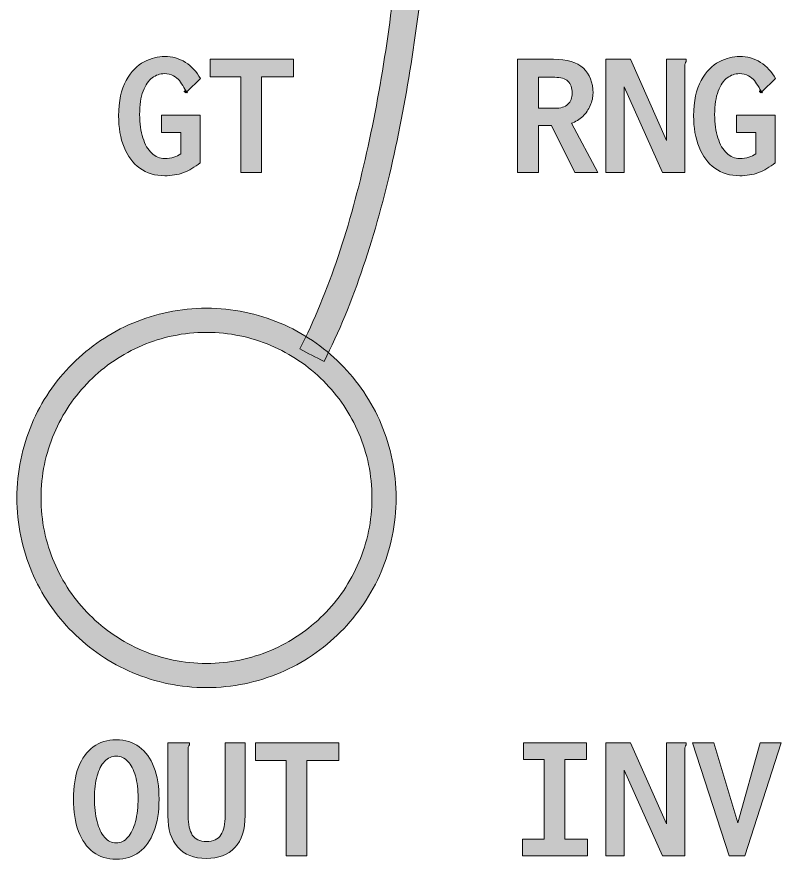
# Model space of a CAD drawing. Header units: inches. Extents: x 210 to 228, y 13 to 123.
# Drawn here: x 210.15 to 227.96, y 12.8 to 32.43 of the extents above; entities that cross this region are included whole.
import ezdxf

# ---------------------------------------------------------------- set-up
doc = ezdxf.new("R2010")
doc.units = ezdxf.units.IN
doc.header["$MEASUREMENT"] = 0
doc.layers.add('prints', color=7, linetype='Continuous')

# ---------------------------------------------------------------- blocks, each defined once
blk = doc.blocks.new('block 9')
at = {"layer": 'prints', "true_color": 0xffffff}
h = blk.add_hatch(color=7, dxfattribs=at)
h.dxf.hatch_style = 2
edge = h.paths.add_edge_path()
edge.add_spline(control_points=[(217.307, 24.401), (217.307, 24.401), (217.236, 24.437), (217.236, 24.437), (217.236, 24.437), (217.166, 24.473), (217.166, 24.473), (217.166, 24.473), (217.095, 24.509), (217.095, 24.509), (217.095, 24.509), (217.024, 24.545), (217.024, 24.545), (217.024, 24.545), (216.954, 24.581), (216.954, 24.581), (216.954, 24.581), (216.883, 24.617), (216.883, 24.617), (216.883, 24.617), (216.813, 24.654), (216.813, 24.654), (216.813, 24.654), (216.742, 24.69), (216.742, 24.69), (217.082, 25.354), (217.378, 26.08), (217.636, 26.848), (217.893, 27.615), (218.113, 28.426), (218.3, 29.26), (218.487, 30.093), (218.642, 30.95), (218.769, 31.812), (218.897, 32.674), (218.998, 33.54), (219.077, 34.392), (219.156, 35.244), (219.213, 36.082), (219.255, 36.886), (219.297, 37.69), (219.323, 38.461), (219.338, 39.18), (219.354, 39.899), (219.359, 40.566), (219.359, 41.161), (219.359, 41.757), (219.355, 42.282), (219.351, 42.716), (219.351, 42.755), (219.351, 42.793), (219.35, 42.83), (219.35, 42.868), (219.35, 42.904), (219.349, 42.94), (219.349, 42.976), (219.349, 43.011), (219.348, 43.046), (219.348, 43.081), (219.348, 43.114), (219.348, 43.148), (219.347, 43.181), (219.347, 43.213), (219.347, 43.245), (219.347, 43.276), (219.347, 43.307), (219.347, 43.338), (219.346, 43.368), (219.346, 43.397), (219.346, 43.426), (219.346, 43.454), (219.346, 43.482), (219.346, 43.509), (219.346, 43.509), (219.425, 43.509), (219.425, 43.509), (219.425, 43.509), (219.505, 43.509), (219.505, 43.509), (219.505, 43.509), (219.584, 43.509), (219.584, 43.509), (219.584, 43.509), (219.663, 43.509), (219.663, 43.509), (219.663, 43.509), (219.742, 43.509), (219.742, 43.509), (219.742, 43.509), (219.822, 43.509), (219.822, 43.509), (219.822, 43.509), (219.901, 43.509), (219.901, 43.509), (219.901, 43.509), (219.98, 43.509), (219.98, 43.509), (219.98, 43.483), (219.98, 43.455), (219.98, 43.426), (219.98, 43.398), (219.98, 43.369), (219.98, 43.339), (219.981, 43.309), (219.981, 43.278), (219.981, 43.247), (219.981, 43.215), (219.981, 43.183), (219.981, 43.15), (219.982, 43.117), (219.982, 43.084), (219.982, 43.049), (219.982, 43.015), (219.983, 42.98), (219.983, 42.944), (219.983, 42.908), (219.984, 42.872), (219.984, 42.835), (219.984, 42.798), (219.984, 42.76), (219.985, 42.722), (219.989, 42.282), (219.993, 41.751), (219.993, 41.148), (219.992, 40.545), (219.987, 39.869), (219.971, 39.141), (219.955, 38.413), (219.928, 37.632), (219.885, 36.816), (219.843, 36.001), (219.783, 35.151), (219.702, 34.287), (219.621, 33.422), (219.518, 32.542), (219.387, 31.666), (219.256, 30.791), (219.097, 29.919), (218.905, 29.069), (218.713, 28.22), (218.488, 27.394), (218.223, 26.61), (217.959, 25.825), (217.655, 25.083), (217.307, 24.401)], knot_values=[0, 0, 0, 0, 1, 1, 1, 2, 2, 2, 3, 3, 3, 4, 4, 4, 5, 5, 5, 6, 6, 6, 7, 7, 7, 8, 8, 8, 9, 9, 9, 10, 10, 10, 11, 11, 11, 12, 12, 12, 13, 13, 13, 14, 14, 14, 15, 15, 15, 16, 16, 16, 17, 17, 17, 18, 18, 18, 19, 19, 19, 20, 20, 20, 21, 21, 21, 22, 22, 22, 23, 23, 23, 24, 24, 24, 25, 25, 25, 26, 26, 26, 27, 27, 27, 28, 28, 28, 29, 29, 29, 30, 30, 30, 31, 31, 31, 32, 32, 32, 33, 33, 33, 34, 34, 34, 35, 35, 35, 36, 36, 36, 37, 37, 37, 38, 38, 38, 39, 39, 39, 40, 40, 40, 41, 41, 41, 42, 42, 42, 43, 43, 43, 44, 44, 44, 45, 45, 45, 46, 46, 46, 47, 47, 47, 48, 48, 48, 48], degree=3, periodic=1)
h = blk.add_hatch(color=7, dxfattribs=at)
h.dxf.hatch_style = 2
edge = h.paths.add_edge_path()
edge.add_spline(control_points=[(217.307, 24.401), (217.307, 24.401), (217.236, 24.437), (217.236, 24.437), (217.236, 24.437), (217.166, 24.473), (217.166, 24.473), (217.166, 24.473), (217.095, 24.509), (217.095, 24.509), (217.095, 24.509), (217.024, 24.545), (217.024, 24.545), (217.024, 24.545), (216.954, 24.581), (216.954, 24.581), (216.954, 24.581), (216.883, 24.617), (216.883, 24.617), (216.883, 24.617), (216.813, 24.654), (216.813, 24.654), (216.813, 24.654), (216.742, 24.69), (216.742, 24.69), (217.082, 25.354), (217.378, 26.08), (217.636, 26.848), (217.893, 27.615), (218.113, 28.426), (218.3, 29.26), (218.487, 30.093), (218.642, 30.95), (218.769, 31.812), (218.897, 32.674), (218.998, 33.54), (219.077, 34.392), (219.156, 35.244), (219.213, 36.082), (219.255, 36.886), (219.297, 37.69), (219.323, 38.461), (219.338, 39.18), (219.354, 39.899), (219.359, 40.566), (219.359, 41.161), (219.359, 41.757), (219.355, 42.282), (219.351, 42.716), (219.351, 42.755), (219.351, 42.793), (219.35, 42.83), (219.35, 42.868), (219.35, 42.904), (219.349, 42.94), (219.349, 42.976), (219.349, 43.011), (219.348, 43.046), (219.348, 43.081), (219.348, 43.114), (219.348, 43.148), (219.347, 43.181), (219.347, 43.213), (219.347, 43.245), (219.347, 43.276), (219.347, 43.307), (219.347, 43.338), (219.346, 43.368), (219.346, 43.397), (219.346, 43.426), (219.346, 43.454), (219.346, 43.482), (219.346, 43.509), (219.346, 43.509), (219.425, 43.509), (219.425, 43.509), (219.425, 43.509), (219.505, 43.509), (219.505, 43.509), (219.505, 43.509), (219.584, 43.509), (219.584, 43.509), (219.584, 43.509), (219.663, 43.509), (219.663, 43.509), (219.663, 43.509), (219.742, 43.509), (219.742, 43.509), (219.742, 43.509), (219.822, 43.509), (219.822, 43.509), (219.822, 43.509), (219.901, 43.509), (219.901, 43.509), (219.901, 43.509), (219.98, 43.509), (219.98, 43.509), (219.98, 43.483), (219.98, 43.455), (219.98, 43.426), (219.98, 43.398), (219.98, 43.369), (219.98, 43.339), (219.981, 43.309), (219.981, 43.278), (219.981, 43.247), (219.981, 43.215), (219.981, 43.183), (219.981, 43.15), (219.982, 43.117), (219.982, 43.084), (219.982, 43.049), (219.982, 43.015), (219.983, 42.98), (219.983, 42.944), (219.983, 42.908), (219.984, 42.872), (219.984, 42.835), (219.984, 42.798), (219.984, 42.76), (219.985, 42.722), (219.989, 42.282), (219.993, 41.751), (219.993, 41.148), (219.992, 40.545), (219.987, 39.869), (219.971, 39.141), (219.955, 38.413), (219.928, 37.632), (219.885, 36.816), (219.843, 36.001), (219.783, 35.151), (219.702, 34.287), (219.621, 33.422), (219.518, 32.542), (219.387, 31.666), (219.256, 30.791), (219.097, 29.919), (218.905, 29.069), (218.713, 28.22), (218.488, 27.394), (218.223, 26.61), (217.959, 25.825), (217.655, 25.083), (217.307, 24.401)], knot_values=[0, 0, 0, 0, 1, 1, 1, 2, 2, 2, 3, 3, 3, 4, 4, 4, 5, 5, 5, 6, 6, 6, 7, 7, 7, 8, 8, 8, 9, 9, 9, 10, 10, 10, 11, 11, 11, 12, 12, 12, 13, 13, 13, 14, 14, 14, 15, 15, 15, 16, 16, 16, 17, 17, 17, 18, 18, 18, 19, 19, 19, 20, 20, 20, 21, 21, 21, 22, 22, 22, 23, 23, 23, 24, 24, 24, 25, 25, 25, 26, 26, 26, 27, 27, 27, 28, 28, 28, 29, 29, 29, 30, 30, 30, 31, 31, 31, 32, 32, 32, 33, 33, 33, 34, 34, 34, 35, 35, 35, 36, 36, 36, 37, 37, 37, 38, 38, 38, 39, 39, 39, 40, 40, 40, 41, 41, 41, 42, 42, 42, 43, 43, 43, 44, 44, 44, 45, 45, 45, 46, 46, 46, 47, 47, 47, 48, 48, 48, 48], degree=3, periodic=1)
at = {"layer": 'prints', "lineweight": 0}
blk.add_open_spline([(217.307, 24.401), (217.307, 24.401), (217.236, 24.437), (217.236, 24.437), (217.236, 24.437), (217.166, 24.473), (217.166, 24.473), (217.166, 24.473), (217.095, 24.509), (217.095, 24.509), (217.095, 24.509), (217.024, 24.545), (217.024, 24.545), (217.024, 24.545), (216.954, 24.581), (216.954, 24.581), (216.954, 24.581), (216.883, 24.617), (216.883, 24.617), (216.883, 24.617), (216.813, 24.654), (216.813, 24.654), (216.813, 24.654), (216.742, 24.69), (216.742, 24.69), (217.082, 25.354), (217.378, 26.08), (217.636, 26.848), (217.893, 27.615), (218.113, 28.426), (218.3, 29.26), (218.487, 30.093), (218.642, 30.95), (218.769, 31.812), (218.897, 32.674), (218.998, 33.54), (219.077, 34.392), (219.156, 35.244), (219.213, 36.082), (219.255, 36.886), (219.297, 37.69), (219.323, 38.461), (219.338, 39.18), (219.354, 39.899), (219.359, 40.566), (219.359, 41.161), (219.359, 41.757), (219.355, 42.282), (219.351, 42.716), (219.351, 42.755), (219.351, 42.793), (219.35, 42.83), (219.35, 42.868), (219.35, 42.904), (219.349, 42.94), (219.349, 42.976), (219.349, 43.011), (219.348, 43.046), (219.348, 43.081), (219.348, 43.114), (219.348, 43.148), (219.347, 43.181), (219.347, 43.213), (219.347, 43.245), (219.347, 43.276), (219.347, 43.307), (219.347, 43.338), (219.346, 43.368), (219.346, 43.397), (219.346, 43.426), (219.346, 43.454), (219.346, 43.482), (219.346, 43.509), (219.346, 43.509), (219.425, 43.509), (219.425, 43.509), (219.425, 43.509), (219.505, 43.509), (219.505, 43.509), (219.505, 43.509), (219.584, 43.509), (219.584, 43.509), (219.584, 43.509), (219.663, 43.509), (219.663, 43.509), (219.663, 43.509), (219.742, 43.509), (219.742, 43.509), (219.742, 43.509), (219.822, 43.509), (219.822, 43.509), (219.822, 43.509), (219.901, 43.509), (219.901, 43.509), (219.901, 43.509), (219.98, 43.509), (219.98, 43.509), (219.98, 43.483), (219.98, 43.455), (219.98, 43.426), (219.98, 43.398), (219.98, 43.369), (219.98, 43.339), (219.981, 43.309), (219.981, 43.278), (219.981, 43.247), (219.981, 43.215), (219.981, 43.183), (219.981, 43.15), (219.982, 43.117), (219.982, 43.084), (219.982, 43.049), (219.982, 43.015), (219.983, 42.98), (219.983, 42.944), (219.983, 42.908), (219.984, 42.872), (219.984, 42.835), (219.984, 42.798), (219.984, 42.76), (219.985, 42.722), (219.989, 42.282), (219.993, 41.751), (219.993, 41.148), (219.992, 40.545), (219.987, 39.869), (219.971, 39.141), (219.955, 38.413), (219.928, 37.632), (219.885, 36.816), (219.843, 36.001), (219.783, 35.151), (219.702, 34.287), (219.621, 33.422), (219.518, 32.542), (219.387, 31.666), (219.256, 30.791), (219.097, 29.919), (218.905, 29.069), (218.713, 28.22), (218.488, 27.394), (218.223, 26.61), (217.959, 25.825), (217.655, 25.083), (217.307, 24.401)], degree=3, knots=[0, 0, 0, 0, 1, 1, 1, 2, 2, 2, 3, 3, 3, 4, 4, 4, 5, 5, 5, 6, 6, 6, 7, 7, 7, 8, 8, 8, 9, 9, 9, 10, 10, 10, 11, 11, 11, 12, 12, 12, 13, 13, 13, 14, 14, 14, 15, 15, 15, 16, 16, 16, 17, 17, 17, 18, 18, 18, 19, 19, 19, 20, 20, 20, 21, 21, 21, 22, 22, 22, 23, 23, 23, 24, 24, 24, 25, 25, 25, 26, 26, 26, 27, 27, 27, 28, 28, 28, 29, 29, 29, 30, 30, 30, 31, 31, 31, 32, 32, 32, 33, 33, 33, 34, 34, 34, 35, 35, 35, 36, 36, 36, 37, 37, 37, 38, 38, 38, 39, 39, 39, 40, 40, 40, 41, 41, 41, 42, 42, 42, 43, 43, 43, 44, 44, 44, 45, 45, 45, 46, 46, 46, 47, 47, 47, 48, 48, 48, 48], dxfattribs=at)
blk.add_open_spline([(217.307, 24.401), (217.307, 24.401), (217.236, 24.437), (217.236, 24.437), (217.236, 24.437), (217.166, 24.473), (217.166, 24.473), (217.166, 24.473), (217.095, 24.509), (217.095, 24.509), (217.095, 24.509), (217.024, 24.545), (217.024, 24.545), (217.024, 24.545), (216.954, 24.581), (216.954, 24.581), (216.954, 24.581), (216.883, 24.617), (216.883, 24.617), (216.883, 24.617), (216.813, 24.654), (216.813, 24.654), (216.813, 24.654), (216.742, 24.69), (216.742, 24.69), (217.082, 25.354), (217.378, 26.08), (217.636, 26.848), (217.893, 27.615), (218.113, 28.426), (218.3, 29.26), (218.487, 30.093), (218.642, 30.95), (218.769, 31.812), (218.897, 32.674), (218.998, 33.54), (219.077, 34.392), (219.156, 35.244), (219.213, 36.082), (219.255, 36.886), (219.297, 37.69), (219.323, 38.461), (219.338, 39.18), (219.354, 39.899), (219.359, 40.566), (219.359, 41.161), (219.359, 41.757), (219.355, 42.282), (219.351, 42.716), (219.351, 42.755), (219.351, 42.793), (219.35, 42.83), (219.35, 42.868), (219.35, 42.904), (219.349, 42.94), (219.349, 42.976), (219.349, 43.011), (219.348, 43.046), (219.348, 43.081), (219.348, 43.114), (219.348, 43.148), (219.347, 43.181), (219.347, 43.213), (219.347, 43.245), (219.347, 43.276), (219.347, 43.307), (219.347, 43.338), (219.346, 43.368), (219.346, 43.397), (219.346, 43.426), (219.346, 43.454), (219.346, 43.482), (219.346, 43.509), (219.346, 43.509), (219.425, 43.509), (219.425, 43.509), (219.425, 43.509), (219.505, 43.509), (219.505, 43.509), (219.505, 43.509), (219.584, 43.509), (219.584, 43.509), (219.584, 43.509), (219.663, 43.509), (219.663, 43.509), (219.663, 43.509), (219.742, 43.509), (219.742, 43.509), (219.742, 43.509), (219.822, 43.509), (219.822, 43.509), (219.822, 43.509), (219.901, 43.509), (219.901, 43.509), (219.901, 43.509), (219.98, 43.509), (219.98, 43.509), (219.98, 43.483), (219.98, 43.455), (219.98, 43.426), (219.98, 43.398), (219.98, 43.369), (219.98, 43.339), (219.981, 43.309), (219.981, 43.278), (219.981, 43.247), (219.981, 43.215), (219.981, 43.183), (219.981, 43.15), (219.982, 43.117), (219.982, 43.084), (219.982, 43.049), (219.982, 43.015), (219.983, 42.98), (219.983, 42.944), (219.983, 42.908), (219.984, 42.872), (219.984, 42.835), (219.984, 42.798), (219.984, 42.76), (219.985, 42.722), (219.989, 42.282), (219.993, 41.751), (219.993, 41.148), (219.992, 40.545), (219.987, 39.869), (219.971, 39.141), (219.955, 38.413), (219.928, 37.632), (219.885, 36.816), (219.843, 36.001), (219.783, 35.151), (219.702, 34.287), (219.621, 33.422), (219.518, 32.542), (219.387, 31.666), (219.256, 30.791), (219.097, 29.919), (218.905, 29.069), (218.713, 28.22), (218.488, 27.394), (218.223, 26.61), (217.959, 25.825), (217.655, 25.083), (217.307, 24.401)], degree=3, knots=[0, 0, 0, 0, 1, 1, 1, 2, 2, 2, 3, 3, 3, 4, 4, 4, 5, 5, 5, 6, 6, 6, 7, 7, 7, 8, 8, 8, 9, 9, 9, 10, 10, 10, 11, 11, 11, 12, 12, 12, 13, 13, 13, 14, 14, 14, 15, 15, 15, 16, 16, 16, 17, 17, 17, 18, 18, 18, 19, 19, 19, 20, 20, 20, 21, 21, 21, 22, 22, 22, 23, 23, 23, 24, 24, 24, 25, 25, 25, 26, 26, 26, 27, 27, 27, 28, 28, 28, 29, 29, 29, 30, 30, 30, 31, 31, 31, 32, 32, 32, 33, 33, 33, 34, 34, 34, 35, 35, 35, 36, 36, 36, 37, 37, 37, 38, 38, 38, 39, 39, 39, 40, 40, 40, 41, 41, 41, 42, 42, 42, 43, 43, 43, 44, 44, 44, 45, 45, 45, 46, 46, 46, 47, 47, 47, 48, 48, 48, 48], dxfattribs=at)
blk = doc.blocks.new('block 7')
at = {"layer": 'prints', "true_color": 0xffffff}
h = blk.add_hatch(color=7, dxfattribs=at)
h.dxf.hatch_style = 2
edge = h.paths.add_edge_path()
edge.add_spline(control_points=[(218.899, 22.11), (218.84, 22.397), (218.753, 22.675), (218.64, 22.939), (218.528, 23.203), (218.391, 23.455), (218.232, 23.69), (218.073, 23.925), (217.892, 24.144), (217.692, 24.344), (217.492, 24.545), (217.273, 24.726), (217.037, 24.885), (216.802, 25.044), (216.551, 25.181), (216.286, 25.293), (216.022, 25.405), (215.744, 25.492), (215.457, 25.551), (215.169, 25.61), (214.872, 25.641), (214.567, 25.641), (214.262, 25.641), (213.964, 25.61), (213.677, 25.551), (213.389, 25.492), (213.112, 25.405), (212.847, 25.293), (212.583, 25.181), (212.332, 25.044), (212.096, 24.885), (211.861, 24.726), (211.642, 24.545), (211.442, 24.344), (211.242, 24.144), (211.06, 23.925), (210.901, 23.69), (210.742, 23.455), (210.605, 23.203), (210.493, 22.939), (210.381, 22.675), (210.294, 22.397), (210.235, 22.11), (210.176, 21.822), (210.145, 21.524), (210.145, 21.22), (210.145, 20.915), (210.176, 20.617), (210.235, 20.33), (210.294, 20.042), (210.381, 19.765), (210.493, 19.5), (210.605, 19.236), (210.742, 18.984), (210.901, 18.749), (211.06, 18.514), (211.242, 18.295), (211.442, 18.095), (211.642, 17.894), (211.861, 17.713), (212.096, 17.554), (212.332, 17.395), (212.583, 17.258), (212.847, 17.146), (213.112, 17.034), (213.389, 16.947), (213.677, 16.888), (213.964, 16.829), (214.262, 16.798), (214.567, 16.798), (214.872, 16.798), (215.169, 16.829), (215.457, 16.888), (215.744, 16.947), (216.022, 17.034), (216.286, 17.146), (216.551, 17.258), (216.802, 17.395), (217.037, 17.554), (217.273, 17.713), (217.492, 17.894), (217.692, 18.095), (217.892, 18.295), (218.073, 18.514), (218.232, 18.749), (218.391, 18.984), (218.528, 19.236), (218.64, 19.5), (218.753, 19.765), (218.84, 20.042), (218.899, 20.33), (218.958, 20.617), (218.989, 20.915), (218.989, 21.22), (218.989, 21.524), (218.958, 21.822), (218.899, 22.11)], knot_values=[0, 0, 0, 0, 1, 1, 1, 2, 2, 2, 3, 3, 3, 4, 4, 4, 5, 5, 5, 6, 6, 6, 7, 7, 7, 8, 8, 8, 9, 9, 9, 10, 10, 10, 11, 11, 11, 12, 12, 12, 13, 13, 13, 14, 14, 14, 15, 15, 15, 16, 16, 16, 17, 17, 17, 18, 18, 18, 19, 19, 19, 20, 20, 20, 21, 21, 21, 22, 22, 22, 23, 23, 23, 24, 24, 24, 25, 25, 25, 26, 26, 26, 27, 27, 27, 28, 28, 28, 29, 29, 29, 30, 30, 30, 31, 31, 31, 32, 32, 32, 32], degree=3, periodic=1)
edge = h.paths.add_edge_path()
edge.add_spline(control_points=[(218.346, 20.443), (218.294, 20.192), (218.218, 19.95), (218.121, 19.72), (218.023, 19.489), (217.903, 19.27), (217.765, 19.064), (217.626, 18.859), (217.468, 18.668), (217.293, 18.493), (217.118, 18.319), (216.927, 18.161), (216.722, 18.022), (216.517, 17.883), (216.297, 17.764), (216.067, 17.666), (215.836, 17.568), (215.594, 17.492), (215.343, 17.441), (215.092, 17.389), (214.833, 17.362), (214.567, 17.362), (214.301, 17.362), (214.041, 17.389), (213.79, 17.441), (213.539, 17.492), (213.297, 17.568), (213.067, 17.666), (212.836, 17.764), (212.617, 17.883), (212.412, 18.022), (212.206, 18.161), (212.015, 18.319), (211.841, 18.493), (211.666, 18.668), (211.508, 18.859), (211.369, 19.064), (211.23, 19.27), (211.111, 19.489), (211.013, 19.72), (210.915, 19.95), (210.84, 20.192), (210.788, 20.443), (210.737, 20.694), (210.71, 20.954), (210.71, 21.22), (210.71, 21.486), (210.737, 21.745), (210.788, 21.996), (210.84, 22.247), (210.915, 22.489), (211.013, 22.72), (211.111, 22.95), (211.23, 23.169), (211.369, 23.375), (211.508, 23.58), (211.666, 23.771), (211.841, 23.946), (212.015, 24.12), (212.206, 24.278), (212.412, 24.417), (212.617, 24.556), (212.836, 24.675), (213.067, 24.773), (213.297, 24.871), (213.539, 24.947), (213.79, 24.998), (214.041, 25.049), (214.301, 25.077), (214.567, 25.077), (214.833, 25.077), (215.092, 25.049), (215.343, 24.998), (215.594, 24.947), (215.836, 24.871), (216.067, 24.773), (216.297, 24.675), (216.517, 24.556), (216.722, 24.417), (216.927, 24.278), (217.118, 24.12), (217.293, 23.946), (217.468, 23.771), (217.626, 23.58), (217.765, 23.375), (217.903, 23.169), (218.023, 22.95), (218.121, 22.72), (218.218, 22.489), (218.294, 22.247), (218.346, 21.996), (218.397, 21.745), (218.424, 21.486), (218.424, 21.22), (218.424, 20.954), (218.397, 20.694), (218.346, 20.443)], knot_values=[0, 0, 0, 0, 1, 1, 1, 2, 2, 2, 3, 3, 3, 4, 4, 4, 5, 5, 5, 6, 6, 6, 7, 7, 7, 8, 8, 8, 9, 9, 9, 10, 10, 10, 11, 11, 11, 12, 12, 12, 13, 13, 13, 14, 14, 14, 15, 15, 15, 16, 16, 16, 17, 17, 17, 18, 18, 18, 19, 19, 19, 20, 20, 20, 21, 21, 21, 22, 22, 22, 23, 23, 23, 24, 24, 24, 25, 25, 25, 26, 26, 26, 27, 27, 27, 28, 28, 28, 29, 29, 29, 30, 30, 30, 31, 31, 31, 32, 32, 32, 32], degree=3, periodic=1)
at = {"layer": 'prints', "lineweight": 0}
for points in [[(218.899, 22.11), (218.84, 22.397), (218.753, 22.675), (218.64, 22.939), (218.528, 23.203), (218.391, 23.455), (218.232, 23.69), (218.073, 23.925), (217.892, 24.144), (217.692, 24.344), (217.492, 24.545), (217.273, 24.726), (217.037, 24.885), (216.802, 25.044), (216.551, 25.181), (216.286, 25.293), (216.022, 25.405), (215.744, 25.492), (215.457, 25.551), (215.169, 25.61), (214.872, 25.641), (214.567, 25.641), (214.262, 25.641), (213.964, 25.61), (213.677, 25.551), (213.389, 25.492), (213.112, 25.405), (212.847, 25.293), (212.583, 25.181), (212.332, 25.044), (212.096, 24.885), (211.861, 24.726), (211.642, 24.545), (211.442, 24.344), (211.242, 24.144), (211.06, 23.925), (210.901, 23.69), (210.742, 23.455), (210.605, 23.203), (210.493, 22.939), (210.381, 22.675), (210.294, 22.397), (210.235, 22.11), (210.176, 21.822), (210.145, 21.524), (210.145, 21.22), (210.145, 20.915), (210.176, 20.617), (210.235, 20.33), (210.294, 20.042), (210.381, 19.765), (210.493, 19.5), (210.605, 19.236), (210.742, 18.984), (210.901, 18.749), (211.06, 18.514), (211.242, 18.295), (211.442, 18.095), (211.642, 17.894), (211.861, 17.713), (212.096, 17.554), (212.332, 17.395), (212.583, 17.258), (212.847, 17.146), (213.112, 17.034), (213.389, 16.947), (213.677, 16.888), (213.964, 16.829), (214.262, 16.798), (214.567, 16.798), (214.872, 16.798), (215.169, 16.829), (215.457, 16.888), (215.744, 16.947), (216.022, 17.034), (216.286, 17.146), (216.551, 17.258), (216.802, 17.395), (217.037, 17.554), (217.273, 17.713), (217.492, 17.894), (217.692, 18.095), (217.892, 18.295), (218.073, 18.514), (218.232, 18.749), (218.391, 18.984), (218.528, 19.236), (218.64, 19.5), (218.753, 19.765), (218.84, 20.042), (218.899, 20.33), (218.958, 20.617), (218.989, 20.915), (218.989, 21.22), (218.989, 21.524), (218.958, 21.822), (218.899, 22.11)], [(218.346, 20.443), (218.294, 20.192), (218.218, 19.95), (218.121, 19.72), (218.023, 19.489), (217.903, 19.27), (217.765, 19.064), (217.626, 18.859), (217.468, 18.668), (217.293, 18.493), (217.118, 18.319), (216.927, 18.161), (216.722, 18.022), (216.517, 17.883), (216.297, 17.764), (216.067, 17.666), (215.836, 17.568), (215.594, 17.492), (215.343, 17.441), (215.092, 17.389), (214.833, 17.362), (214.567, 17.362), (214.301, 17.362), (214.041, 17.389), (213.79, 17.441), (213.539, 17.492), (213.297, 17.568), (213.067, 17.666), (212.836, 17.764), (212.617, 17.883), (212.412, 18.022), (212.206, 18.161), (212.015, 18.319), (211.841, 18.493), (211.666, 18.668), (211.508, 18.859), (211.369, 19.064), (211.23, 19.27), (211.111, 19.489), (211.013, 19.72), (210.915, 19.95), (210.84, 20.192), (210.788, 20.443), (210.737, 20.694), (210.71, 20.954), (210.71, 21.22), (210.71, 21.486), (210.737, 21.745), (210.788, 21.996), (210.84, 22.247), (210.915, 22.489), (211.013, 22.72), (211.111, 22.95), (211.23, 23.169), (211.369, 23.375), (211.508, 23.58), (211.666, 23.771), (211.841, 23.946), (212.015, 24.12), (212.206, 24.278), (212.412, 24.417), (212.617, 24.556), (212.836, 24.675), (213.067, 24.773), (213.297, 24.871), (213.539, 24.947), (213.79, 24.998), (214.041, 25.049), (214.301, 25.077), (214.567, 25.077), (214.833, 25.077), (215.092, 25.049), (215.343, 24.998), (215.594, 24.947), (215.836, 24.871), (216.067, 24.773), (216.297, 24.675), (216.517, 24.556), (216.722, 24.417), (216.927, 24.278), (217.118, 24.12), (217.293, 23.946), (217.468, 23.771), (217.626, 23.58), (217.765, 23.375), (217.903, 23.169), (218.023, 22.95), (218.121, 22.72), (218.218, 22.489), (218.294, 22.247), (218.346, 21.996), (218.397, 21.745), (218.424, 21.486), (218.424, 21.22), (218.424, 20.954), (218.397, 20.694), (218.346, 20.443)]]:
    blk.add_open_spline(points, degree=3, knots=[0, 0, 0, 0, 1, 1, 1, 2, 2, 2, 3, 3, 3, 4, 4, 4, 5, 5, 5, 6, 6, 6, 7, 7, 7, 8, 8, 8, 9, 9, 9, 10, 10, 10, 11, 11, 11, 12, 12, 12, 13, 13, 13, 14, 14, 14, 15, 15, 15, 16, 16, 16, 17, 17, 17, 18, 18, 18, 19, 19, 19, 20, 20, 20, 21, 21, 21, 22, 22, 22, 23, 23, 23, 24, 24, 24, 25, 25, 25, 26, 26, 26, 27, 27, 27, 28, 28, 28, 29, 29, 29, 30, 30, 30, 31, 31, 31, 32, 32, 32, 32], dxfattribs=at)
at = {"layer": 'prints'}
blk.add_blockref('block 9', (0, 0), dxfattribs=at)
blk = doc.blocks.new('block 14')
at = {"layer": 'prints', "true_color": 0xffffff}
h = blk.add_hatch(color=7, dxfattribs=at)
h.dxf.hatch_style = 2
edge = h.paths.add_edge_path()
edge.add_spline(control_points=[(213.521, 30.138), (213.521, 30.138), (214.418, 30.138), (214.418, 30.138), (214.418, 30.138), (214.418, 29.03), (214.418, 29.03), (214.293, 28.925), (214.163, 28.849), (214.029, 28.8), (213.896, 28.752), (213.75, 28.728), (213.593, 28.728), (213.367, 28.728), (213.174, 28.787), (213.012, 28.904), (212.851, 29.021), (212.728, 29.184), (212.644, 29.395), (212.56, 29.605), (212.518, 29.848), (212.518, 30.125), (212.518, 30.467), (212.577, 30.741), (212.694, 30.948), (212.811, 31.155), (212.951, 31.3), (213.115, 31.384), (213.278, 31.468), (213.437, 31.51), (213.593, 31.51), (213.77, 31.51), (213.931, 31.464), (214.077, 31.371), (214.223, 31.278), (214.339, 31.152), (214.426, 30.993), (214.426, 30.993), (214.108, 30.685), (214.108, 30.685), (214.108, 30.685), (214.106, 30.683), (214.106, 30.683), (214.091, 30.701), (214.069, 30.734), (214.042, 30.783), (214.005, 30.846), (213.969, 30.9), (213.934, 30.944), (213.9, 30.988), (213.854, 31.026), (213.796, 31.059), (213.738, 31.091), (213.668, 31.107), (213.585, 31.107), (213.483, 31.107), (213.389, 31.075), (213.302, 31.01), (213.215, 30.945), (213.144, 30.842), (213.09, 30.699), (213.035, 30.556), (213.008, 30.375), (213.008, 30.154), (213.008, 29.946), (213.033, 29.765), (213.083, 29.61), (213.132, 29.455), (213.201, 29.336), (213.29, 29.254), (213.379, 29.172), (213.48, 29.131), (213.593, 29.131), (213.749, 29.131), (213.874, 29.168), (213.969, 29.241), (213.969, 29.241), (213.969, 29.737), (213.969, 29.737), (213.969, 29.737), (213.521, 29.737), (213.521, 29.737), (213.521, 29.737), (213.521, 30.138), (213.521, 30.138)], knot_values=[0, 0, 0, 0, 1, 1, 1, 2, 2, 2, 3, 3, 3, 4, 4, 4, 5, 5, 5, 6, 6, 6, 7, 7, 7, 8, 8, 8, 9, 9, 9, 10, 10, 10, 11, 11, 11, 12, 12, 12, 13, 13, 13, 14, 14, 14, 15, 15, 15, 16, 16, 16, 17, 17, 17, 18, 18, 18, 19, 19, 19, 20, 20, 20, 21, 21, 21, 22, 22, 22, 23, 23, 23, 24, 24, 24, 25, 25, 25, 26, 26, 26, 27, 27, 27, 28, 28, 28, 28], degree=3, periodic=1)
edge = h.paths.add_edge_path()
edge.add_spline(control_points=[(214.05, 30.696), (214.05, 30.701), (214.052, 30.704), (214.056, 30.704), (214.062, 30.704), (214.076, 30.695), (214.1, 30.677), (214.1, 30.677), (214.083, 30.661), (214.083, 30.661), (214.083, 30.661), (214.05, 30.694), (214.05, 30.694), (214.05, 30.694), (214.05, 30.696), (214.05, 30.696)], knot_values=[0, 0, 0, 0, 1, 1, 1, 2, 2, 2, 3, 3, 3, 4, 4, 4, 5, 5, 5, 5], degree=3, periodic=1)
h.paths.add_polyline_path([(214.126, 30.659), (214.1, 30.677), (214.106, 30.683)])
h = blk.add_hatch(color=7, dxfattribs=at)
h.dxf.hatch_style = 2
h.paths.add_polyline_path([(215.367, 28.804), (215.367, 31.031), (214.651, 31.031), (214.651, 31.442), (216.595, 31.442), (216.595, 31.031), (215.85, 31.031), (215.85, 28.804)])
at = {"layer": 'prints', "lineweight": 0}
for points in [[(215.367, 28.804), (215.367, 31.031), (214.651, 31.031), (214.651, 31.442), (216.595, 31.442), (216.595, 31.031), (215.85, 31.031), (215.85, 28.804), (215.367, 28.804)], [(214.126, 30.659), (214.1, 30.677), (214.106, 30.683), (214.126, 30.659)]]:
    blk.add_lwpolyline(points, dxfattribs=at)
for points, knots in [([(213.521, 30.138), (213.521, 30.138), (214.418, 30.138), (214.418, 30.138), (214.418, 30.138), (214.418, 29.03), (214.418, 29.03), (214.293, 28.925), (214.163, 28.849), (214.029, 28.8), (213.896, 28.752), (213.75, 28.728), (213.593, 28.728), (213.367, 28.728), (213.174, 28.787), (213.012, 28.904), (212.851, 29.021), (212.728, 29.184), (212.644, 29.395), (212.56, 29.605), (212.518, 29.848), (212.518, 30.125), (212.518, 30.467), (212.577, 30.741), (212.694, 30.948), (212.811, 31.155), (212.951, 31.3), (213.115, 31.384), (213.278, 31.468), (213.437, 31.51), (213.593, 31.51), (213.77, 31.51), (213.931, 31.464), (214.077, 31.371), (214.223, 31.278), (214.339, 31.152), (214.426, 30.993), (214.426, 30.993), (214.108, 30.685), (214.108, 30.685), (214.108, 30.685), (214.106, 30.683), (214.106, 30.683), (214.091, 30.701), (214.069, 30.734), (214.042, 30.783), (214.005, 30.846), (213.969, 30.9), (213.934, 30.944), (213.9, 30.988), (213.854, 31.026), (213.796, 31.059), (213.738, 31.091), (213.668, 31.107), (213.585, 31.107), (213.483, 31.107), (213.389, 31.075), (213.302, 31.01), (213.215, 30.945), (213.144, 30.842), (213.09, 30.699), (213.035, 30.556), (213.008, 30.375), (213.008, 30.154), (213.008, 29.946), (213.033, 29.765), (213.083, 29.61), (213.132, 29.455), (213.201, 29.336), (213.29, 29.254), (213.379, 29.172), (213.48, 29.131), (213.593, 29.131), (213.749, 29.131), (213.874, 29.168), (213.969, 29.241), (213.969, 29.241), (213.969, 29.737), (213.969, 29.737), (213.969, 29.737), (213.521, 29.737), (213.521, 29.737), (213.521, 29.737), (213.521, 30.138), (213.521, 30.138)], [0, 0, 0, 0, 1, 1, 1, 2, 2, 2, 3, 3, 3, 4, 4, 4, 5, 5, 5, 6, 6, 6, 7, 7, 7, 8, 8, 8, 9, 9, 9, 10, 10, 10, 11, 11, 11, 12, 12, 12, 13, 13, 13, 14, 14, 14, 15, 15, 15, 16, 16, 16, 17, 17, 17, 18, 18, 18, 19, 19, 19, 20, 20, 20, 21, 21, 21, 22, 22, 22, 23, 23, 23, 24, 24, 24, 25, 25, 25, 26, 26, 26, 27, 27, 27, 28, 28, 28, 28]), ([(214.05, 30.696), (214.05, 30.701), (214.052, 30.704), (214.056, 30.704), (214.062, 30.704), (214.076, 30.695), (214.1, 30.677), (214.1, 30.677), (214.083, 30.661), (214.083, 30.661), (214.083, 30.661), (214.05, 30.694), (214.05, 30.694), (214.05, 30.694), (214.05, 30.696), (214.05, 30.696)], [0, 0, 0, 0, 1, 1, 1, 2, 2, 2, 3, 3, 3, 4, 4, 4, 5, 5, 5, 5])]:
    blk.add_open_spline(points, degree=3, knots=knots, dxfattribs=at)
blk = doc.blocks.new('block 15')
at = {"layer": 'prints', "true_color": 0xffffff}
h = blk.add_hatch(color=7, dxfattribs=at)
h.dxf.hatch_style = 2
edge = h.paths.add_edge_path()
edge.add_spline(control_points=[(223.074, 29.952), (223.173, 29.983), (223.261, 30.036), (223.337, 30.11), (223.414, 30.184), (223.473, 30.269), (223.515, 30.365), (223.557, 30.462), (223.578, 30.558), (223.578, 30.654), (223.578, 30.903), (223.503, 31.096), (223.354, 31.234), (223.204, 31.373), (222.972, 31.442), (222.656, 31.442), (222.656, 31.442), (221.821, 31.442), (221.821, 31.442), (221.821, 31.442), (221.821, 28.804), (221.821, 28.804), (221.821, 28.804), (222.305, 28.804), (222.305, 28.804), (222.305, 28.804), (222.305, 29.896), (222.305, 29.896), (222.305, 29.896), (222.613, 29.896), (222.613, 29.896), (222.613, 29.896), (223.158, 28.804), (223.158, 28.804), (223.158, 28.804), (223.692, 28.804), (223.692, 28.804), (223.692, 28.804), (223.074, 29.952), (223.074, 29.952)], knot_values=[0, 0, 0, 0, 1, 1, 1, 2, 2, 2, 3, 3, 3, 4, 4, 4, 5, 5, 5, 6, 6, 6, 7, 7, 7, 8, 8, 8, 9, 9, 9, 10, 10, 10, 11, 11, 11, 12, 12, 12, 13, 13, 13, 13], degree=3, periodic=1)
edge = h.paths.add_edge_path()
edge.add_spline(control_points=[(222.685, 30.299), (222.685, 30.299), (222.305, 30.299), (222.305, 30.299), (222.305, 30.299), (222.305, 31.022), (222.305, 31.022), (222.305, 31.022), (222.685, 31.022), (222.685, 31.022), (222.826, 31.022), (222.929, 30.992), (222.994, 30.931), (223.06, 30.871), (223.092, 30.778), (223.092, 30.654), (223.092, 30.544), (223.059, 30.457), (222.991, 30.394), (222.924, 30.331), (222.822, 30.299), (222.685, 30.299)], knot_values=[0, 0, 0, 0, 1, 1, 1, 2, 2, 2, 3, 3, 3, 4, 4, 4, 5, 5, 5, 6, 6, 6, 7, 7, 7, 7], degree=3, periodic=1)
h = blk.add_hatch(color=7, dxfattribs=at)
h.dxf.hatch_style = 2
edge = h.paths.add_edge_path()
edge.add_spline(control_points=[(223.876, 31.442), (223.876, 31.442), (224.455, 31.442), (224.455, 31.442), (224.455, 31.442), (225.294, 29.553), (225.294, 29.553), (225.294, 29.553), (225.294, 31.442), (225.294, 31.442), (225.294, 31.442), (225.753, 31.442), (225.753, 31.442), (225.753, 31.442), (225.753, 31.394), (225.753, 31.394), (225.737, 31.378), (225.728, 31.36), (225.724, 31.34), (225.72, 31.32), (225.718, 31.286), (225.72, 31.239), (225.72, 31.239), (225.72, 28.804), (225.72, 28.804), (225.72, 28.804), (225.197, 28.804), (225.197, 28.804), (225.197, 28.804), (224.302, 30.799), (224.302, 30.799), (224.302, 30.799), (224.302, 28.804), (224.302, 28.804), (224.302, 28.804), (223.876, 28.804), (223.876, 28.804), (223.876, 28.804), (223.876, 31.442), (223.876, 31.442)], knot_values=[0, 0, 0, 0, 1, 1, 1, 2, 2, 2, 3, 3, 3, 4, 4, 4, 5, 5, 5, 6, 6, 6, 7, 7, 7, 8, 8, 8, 9, 9, 9, 10, 10, 10, 11, 11, 11, 12, 12, 12, 13, 13, 13, 13], degree=3, periodic=1)
h = blk.add_hatch(color=7, dxfattribs=at)
h.dxf.hatch_style = 2
edge = h.paths.add_edge_path()
edge.add_spline(control_points=[(226.927, 30.138), (226.927, 30.138), (227.824, 30.138), (227.824, 30.138), (227.824, 30.138), (227.824, 29.03), (227.824, 29.03), (227.698, 28.925), (227.569, 28.849), (227.435, 28.8), (227.302, 28.752), (227.156, 28.728), (226.999, 28.728), (226.773, 28.728), (226.579, 28.787), (226.418, 28.904), (226.257, 29.021), (226.134, 29.184), (226.05, 29.395), (225.966, 29.605), (225.924, 29.848), (225.924, 30.125), (225.924, 30.467), (225.983, 30.741), (226.1, 30.948), (226.217, 31.155), (226.357, 31.3), (226.521, 31.384), (226.684, 31.468), (226.843, 31.51), (226.999, 31.51), (227.175, 31.51), (227.337, 31.464), (227.483, 31.371), (227.629, 31.278), (227.745, 31.152), (227.832, 30.993), (227.832, 30.993), (227.514, 30.685), (227.514, 30.685), (227.514, 30.685), (227.512, 30.683), (227.512, 30.683), (227.497, 30.701), (227.475, 30.734), (227.448, 30.783), (227.41, 30.846), (227.375, 30.9), (227.34, 30.944), (227.306, 30.988), (227.26, 31.026), (227.202, 31.059), (227.144, 31.091), (227.073, 31.107), (226.991, 31.107), (226.889, 31.107), (226.794, 31.075), (226.708, 31.01), (226.621, 30.945), (226.55, 30.842), (226.496, 30.699), (226.441, 30.556), (226.414, 30.375), (226.414, 30.154), (226.414, 29.946), (226.439, 29.765), (226.488, 29.61), (226.538, 29.455), (226.607, 29.336), (226.696, 29.254), (226.785, 29.172), (226.886, 29.131), (226.999, 29.131), (227.155, 29.131), (227.28, 29.168), (227.375, 29.241), (227.375, 29.241), (227.375, 29.737), (227.375, 29.737), (227.375, 29.737), (226.927, 29.737), (226.927, 29.737), (226.927, 29.737), (226.927, 30.138), (226.927, 30.138)], knot_values=[0, 0, 0, 0, 1, 1, 1, 2, 2, 2, 3, 3, 3, 4, 4, 4, 5, 5, 5, 6, 6, 6, 7, 7, 7, 8, 8, 8, 9, 9, 9, 10, 10, 10, 11, 11, 11, 12, 12, 12, 13, 13, 13, 14, 14, 14, 15, 15, 15, 16, 16, 16, 17, 17, 17, 18, 18, 18, 19, 19, 19, 20, 20, 20, 21, 21, 21, 22, 22, 22, 23, 23, 23, 24, 24, 24, 25, 25, 25, 26, 26, 26, 27, 27, 27, 28, 28, 28, 28], degree=3, periodic=1)
edge = h.paths.add_edge_path()
edge.add_spline(control_points=[(227.456, 30.696), (227.456, 30.701), (227.458, 30.704), (227.462, 30.704), (227.468, 30.704), (227.482, 30.695), (227.506, 30.677), (227.506, 30.677), (227.489, 30.661), (227.489, 30.661), (227.489, 30.661), (227.456, 30.694), (227.456, 30.694), (227.456, 30.694), (227.456, 30.696), (227.456, 30.696)], knot_values=[0, 0, 0, 0, 1, 1, 1, 2, 2, 2, 3, 3, 3, 4, 4, 4, 5, 5, 5, 5], degree=3, periodic=1)
h.paths.add_polyline_path([(227.532, 30.659), (227.506, 30.677), (227.512, 30.683)])
at = {"layer": 'prints', "lineweight": 0}
blk.add_lwpolyline([(227.532, 30.659), (227.506, 30.677), (227.512, 30.683), (227.532, 30.659)], dxfattribs=at)
for points, knots in [([(223.074, 29.952), (223.173, 29.983), (223.261, 30.036), (223.337, 30.11), (223.414, 30.184), (223.473, 30.269), (223.515, 30.365), (223.557, 30.462), (223.578, 30.558), (223.578, 30.654), (223.578, 30.903), (223.503, 31.096), (223.354, 31.234), (223.204, 31.373), (222.972, 31.442), (222.656, 31.442), (222.656, 31.442), (221.821, 31.442), (221.821, 31.442), (221.821, 31.442), (221.821, 28.804), (221.821, 28.804), (221.821, 28.804), (222.305, 28.804), (222.305, 28.804), (222.305, 28.804), (222.305, 29.896), (222.305, 29.896), (222.305, 29.896), (222.613, 29.896), (222.613, 29.896), (222.613, 29.896), (223.158, 28.804), (223.158, 28.804), (223.158, 28.804), (223.692, 28.804), (223.692, 28.804), (223.692, 28.804), (223.074, 29.952), (223.074, 29.952)], [0, 0, 0, 0, 1, 1, 1, 2, 2, 2, 3, 3, 3, 4, 4, 4, 5, 5, 5, 6, 6, 6, 7, 7, 7, 8, 8, 8, 9, 9, 9, 10, 10, 10, 11, 11, 11, 12, 12, 12, 13, 13, 13, 13]), ([(223.876, 31.442), (223.876, 31.442), (224.455, 31.442), (224.455, 31.442), (224.455, 31.442), (225.294, 29.553), (225.294, 29.553), (225.294, 29.553), (225.294, 31.442), (225.294, 31.442), (225.294, 31.442), (225.753, 31.442), (225.753, 31.442), (225.753, 31.442), (225.753, 31.394), (225.753, 31.394), (225.737, 31.378), (225.728, 31.36), (225.724, 31.34), (225.72, 31.32), (225.718, 31.286), (225.72, 31.239), (225.72, 31.239), (225.72, 28.804), (225.72, 28.804), (225.72, 28.804), (225.197, 28.804), (225.197, 28.804), (225.197, 28.804), (224.302, 30.799), (224.302, 30.799), (224.302, 30.799), (224.302, 28.804), (224.302, 28.804), (224.302, 28.804), (223.876, 28.804), (223.876, 28.804), (223.876, 28.804), (223.876, 31.442), (223.876, 31.442)], [0, 0, 0, 0, 1, 1, 1, 2, 2, 2, 3, 3, 3, 4, 4, 4, 5, 5, 5, 6, 6, 6, 7, 7, 7, 8, 8, 8, 9, 9, 9, 10, 10, 10, 11, 11, 11, 12, 12, 12, 13, 13, 13, 13]), ([(226.927, 30.138), (226.927, 30.138), (227.824, 30.138), (227.824, 30.138), (227.824, 30.138), (227.824, 29.03), (227.824, 29.03), (227.698, 28.925), (227.569, 28.849), (227.435, 28.8), (227.302, 28.752), (227.156, 28.728), (226.999, 28.728), (226.773, 28.728), (226.579, 28.787), (226.418, 28.904), (226.257, 29.021), (226.134, 29.184), (226.05, 29.395), (225.966, 29.605), (225.924, 29.848), (225.924, 30.125), (225.924, 30.467), (225.983, 30.741), (226.1, 30.948), (226.217, 31.155), (226.357, 31.3), (226.521, 31.384), (226.684, 31.468), (226.843, 31.51), (226.999, 31.51), (227.175, 31.51), (227.337, 31.464), (227.483, 31.371), (227.629, 31.278), (227.745, 31.152), (227.832, 30.993), (227.832, 30.993), (227.514, 30.685), (227.514, 30.685), (227.514, 30.685), (227.512, 30.683), (227.512, 30.683), (227.497, 30.701), (227.475, 30.734), (227.448, 30.783), (227.41, 30.846), (227.375, 30.9), (227.34, 30.944), (227.306, 30.988), (227.26, 31.026), (227.202, 31.059), (227.144, 31.091), (227.073, 31.107), (226.991, 31.107), (226.889, 31.107), (226.794, 31.075), (226.708, 31.01), (226.621, 30.945), (226.55, 30.842), (226.496, 30.699), (226.441, 30.556), (226.414, 30.375), (226.414, 30.154), (226.414, 29.946), (226.439, 29.765), (226.488, 29.61), (226.538, 29.455), (226.607, 29.336), (226.696, 29.254), (226.785, 29.172), (226.886, 29.131), (226.999, 29.131), (227.155, 29.131), (227.28, 29.168), (227.375, 29.241), (227.375, 29.241), (227.375, 29.737), (227.375, 29.737), (227.375, 29.737), (226.927, 29.737), (226.927, 29.737), (226.927, 29.737), (226.927, 30.138), (226.927, 30.138)], [0, 0, 0, 0, 1, 1, 1, 2, 2, 2, 3, 3, 3, 4, 4, 4, 5, 5, 5, 6, 6, 6, 7, 7, 7, 8, 8, 8, 9, 9, 9, 10, 10, 10, 11, 11, 11, 12, 12, 12, 13, 13, 13, 14, 14, 14, 15, 15, 15, 16, 16, 16, 17, 17, 17, 18, 18, 18, 19, 19, 19, 20, 20, 20, 21, 21, 21, 22, 22, 22, 23, 23, 23, 24, 24, 24, 25, 25, 25, 26, 26, 26, 27, 27, 27, 28, 28, 28, 28]), ([(222.685, 30.299), (222.685, 30.299), (222.305, 30.299), (222.305, 30.299), (222.305, 30.299), (222.305, 31.022), (222.305, 31.022), (222.305, 31.022), (222.685, 31.022), (222.685, 31.022), (222.826, 31.022), (222.929, 30.992), (222.994, 30.931), (223.06, 30.871), (223.092, 30.778), (223.092, 30.654), (223.092, 30.544), (223.059, 30.457), (222.991, 30.394), (222.924, 30.331), (222.822, 30.299), (222.685, 30.299)], [0, 0, 0, 0, 1, 1, 1, 2, 2, 2, 3, 3, 3, 4, 4, 4, 5, 5, 5, 6, 6, 6, 7, 7, 7, 7]), ([(227.456, 30.696), (227.456, 30.701), (227.458, 30.704), (227.462, 30.704), (227.468, 30.704), (227.482, 30.695), (227.506, 30.677), (227.506, 30.677), (227.489, 30.661), (227.489, 30.661), (227.489, 30.661), (227.456, 30.694), (227.456, 30.694), (227.456, 30.694), (227.456, 30.696), (227.456, 30.696)], [0, 0, 0, 0, 1, 1, 1, 2, 2, 2, 3, 3, 3, 4, 4, 4, 5, 5, 5, 5])]:
    blk.add_open_spline(points, degree=3, knots=knots, dxfattribs=at)
blk = doc.blocks.new('block 16')
at = {"layer": 'prints', "true_color": 0xffffff}
h = blk.add_hatch(color=7, dxfattribs=at)
h.dxf.hatch_style = 2
edge = h.paths.add_edge_path()
edge.add_spline(control_points=[(213.342, 14.943), (213.263, 15.15), (213.149, 15.308), (212.999, 15.418), (212.85, 15.527), (212.671, 15.582), (212.463, 15.582), (212.255, 15.582), (212.076, 15.527), (211.926, 15.418), (211.777, 15.308), (211.663, 15.15), (211.583, 14.943), (211.504, 14.737), (211.464, 14.489), (211.464, 14.201), (211.464, 13.909), (211.504, 13.658), (211.583, 13.448), (211.663, 13.238), (211.777, 13.077), (211.926, 12.966), (212.076, 12.855), (212.255, 12.8), (212.463, 12.8), (212.671, 12.8), (212.85, 12.855), (212.999, 12.966), (213.149, 13.077), (213.263, 13.238), (213.342, 13.448), (213.422, 13.658), (213.461, 13.909), (213.461, 14.201), (213.461, 14.489), (213.422, 14.737), (213.342, 14.943)], knot_values=[0, 0, 0, 0, 1, 1, 1, 2, 2, 2, 3, 3, 3, 4, 4, 4, 5, 5, 5, 6, 6, 6, 7, 7, 7, 8, 8, 8, 9, 9, 9, 10, 10, 10, 11, 11, 11, 12, 12, 12, 12], degree=3, periodic=1)
edge = h.paths.add_edge_path()
edge.add_spline(control_points=[(212.91, 13.675), (212.87, 13.518), (212.811, 13.396), (212.735, 13.309), (212.658, 13.223), (212.568, 13.18), (212.463, 13.18), (212.358, 13.18), (212.267, 13.223), (212.191, 13.309), (212.115, 13.396), (212.056, 13.518), (212.015, 13.675), (211.975, 13.833), (211.954, 14.017), (211.954, 14.226), (211.954, 14.421), (211.975, 14.591), (212.015, 14.738), (212.056, 14.885), (212.115, 14.998), (212.192, 15.079), (212.269, 15.159), (212.359, 15.2), (212.463, 15.2), (212.568, 15.2), (212.658, 15.159), (212.735, 15.079), (212.811, 14.998), (212.87, 14.885), (212.91, 14.738), (212.951, 14.591), (212.971, 14.421), (212.971, 14.226), (212.971, 14.017), (212.951, 13.833), (212.91, 13.675)], knot_values=[0, 0, 0, 0, 1, 1, 1, 2, 2, 2, 3, 3, 3, 4, 4, 4, 5, 5, 5, 6, 6, 6, 7, 7, 7, 8, 8, 8, 9, 9, 9, 10, 10, 10, 11, 11, 11, 12, 12, 12, 12], degree=3, periodic=1)
h = blk.add_hatch(color=7, dxfattribs=at)
h.dxf.hatch_style = 2
edge = h.paths.add_edge_path()
edge.add_spline(control_points=[(213.896, 13.078), (213.743, 13.252), (213.666, 13.496), (213.666, 13.809), (213.666, 13.809), (213.666, 15.514), (213.666, 15.514), (213.666, 15.514), (214.172, 15.514), (214.172, 15.514), (214.172, 15.514), (214.172, 15.466), (214.172, 15.466), (214.157, 15.45), (214.147, 15.432), (214.143, 15.412), (214.139, 15.392), (214.138, 15.358), (214.139, 15.311), (214.139, 15.311), (214.139, 13.805), (214.139, 13.805), (214.139, 13.61), (214.172, 13.463), (214.236, 13.362), (214.301, 13.262), (214.411, 13.211), (214.567, 13.211), (214.727, 13.211), (214.84, 13.262), (214.905, 13.364), (214.97, 13.466), (215.003, 13.617), (215.003, 13.817), (215.003, 13.817), (215.003, 15.514), (215.003, 15.514), (215.003, 15.514), (215.468, 15.514), (215.468, 15.514), (215.468, 15.514), (215.468, 13.821), (215.468, 13.821), (215.468, 13.488), (215.388, 13.237), (215.229, 13.069), (215.069, 12.901), (214.847, 12.816), (214.563, 12.816), (214.272, 12.816), (214.05, 12.904), (213.896, 13.078)], knot_values=[0, 0, 0, 0, 1, 1, 1, 2, 2, 2, 3, 3, 3, 4, 4, 4, 5, 5, 5, 6, 6, 6, 7, 7, 7, 8, 8, 8, 9, 9, 9, 10, 10, 10, 11, 11, 11, 12, 12, 12, 13, 13, 13, 14, 14, 14, 15, 15, 15, 16, 16, 16, 17, 17, 17, 17], degree=3, periodic=1)
h = blk.add_hatch(color=7, dxfattribs=at)
h.dxf.hatch_style = 2
h.paths.add_polyline_path([(216.425, 12.876), (216.425, 15.103), (215.71, 15.103), (215.71, 15.514), (217.653, 15.514), (217.653, 15.103), (216.909, 15.103), (216.909, 12.876)])
at = {"layer": 'prints', "lineweight": 0}
blk.add_lwpolyline([(216.425, 12.876), (216.425, 15.103), (215.71, 15.103), (215.71, 15.514), (217.653, 15.514), (217.653, 15.103), (216.909, 15.103), (216.909, 12.876), (216.425, 12.876)], dxfattribs=at)
for points, knots in [([(213.342, 14.943), (213.263, 15.15), (213.149, 15.308), (212.999, 15.418), (212.85, 15.527), (212.671, 15.582), (212.463, 15.582), (212.255, 15.582), (212.076, 15.527), (211.926, 15.418), (211.777, 15.308), (211.663, 15.15), (211.583, 14.943), (211.504, 14.737), (211.464, 14.489), (211.464, 14.201), (211.464, 13.909), (211.504, 13.658), (211.583, 13.448), (211.663, 13.238), (211.777, 13.077), (211.926, 12.966), (212.076, 12.855), (212.255, 12.8), (212.463, 12.8), (212.671, 12.8), (212.85, 12.855), (212.999, 12.966), (213.149, 13.077), (213.263, 13.238), (213.342, 13.448), (213.422, 13.658), (213.461, 13.909), (213.461, 14.201), (213.461, 14.489), (213.422, 14.737), (213.342, 14.943)], [0, 0, 0, 0, 1, 1, 1, 2, 2, 2, 3, 3, 3, 4, 4, 4, 5, 5, 5, 6, 6, 6, 7, 7, 7, 8, 8, 8, 9, 9, 9, 10, 10, 10, 11, 11, 11, 12, 12, 12, 12]), ([(213.896, 13.078), (213.743, 13.252), (213.666, 13.496), (213.666, 13.809), (213.666, 13.809), (213.666, 15.514), (213.666, 15.514), (213.666, 15.514), (214.172, 15.514), (214.172, 15.514), (214.172, 15.514), (214.172, 15.466), (214.172, 15.466), (214.157, 15.45), (214.147, 15.432), (214.143, 15.412), (214.139, 15.392), (214.138, 15.358), (214.139, 15.311), (214.139, 15.311), (214.139, 13.805), (214.139, 13.805), (214.139, 13.61), (214.172, 13.463), (214.236, 13.362), (214.301, 13.262), (214.411, 13.211), (214.567, 13.211), (214.727, 13.211), (214.84, 13.262), (214.905, 13.364), (214.97, 13.466), (215.003, 13.617), (215.003, 13.817), (215.003, 13.817), (215.003, 15.514), (215.003, 15.514), (215.003, 15.514), (215.468, 15.514), (215.468, 15.514), (215.468, 15.514), (215.468, 13.821), (215.468, 13.821), (215.468, 13.488), (215.388, 13.237), (215.229, 13.069), (215.069, 12.901), (214.847, 12.816), (214.563, 12.816), (214.272, 12.816), (214.05, 12.904), (213.896, 13.078)], [0, 0, 0, 0, 1, 1, 1, 2, 2, 2, 3, 3, 3, 4, 4, 4, 5, 5, 5, 6, 6, 6, 7, 7, 7, 8, 8, 8, 9, 9, 9, 10, 10, 10, 11, 11, 11, 12, 12, 12, 13, 13, 13, 14, 14, 14, 15, 15, 15, 16, 16, 16, 17, 17, 17, 17]), ([(212.91, 13.675), (212.87, 13.518), (212.811, 13.396), (212.735, 13.309), (212.658, 13.223), (212.568, 13.18), (212.463, 13.18), (212.358, 13.18), (212.267, 13.223), (212.191, 13.309), (212.115, 13.396), (212.056, 13.518), (212.015, 13.675), (211.975, 13.833), (211.954, 14.017), (211.954, 14.226), (211.954, 14.421), (211.975, 14.591), (212.015, 14.738), (212.056, 14.885), (212.115, 14.998), (212.192, 15.079), (212.269, 15.159), (212.359, 15.2), (212.463, 15.2), (212.568, 15.2), (212.658, 15.159), (212.735, 15.079), (212.811, 14.998), (212.87, 14.885), (212.91, 14.738), (212.951, 14.591), (212.971, 14.421), (212.971, 14.226), (212.971, 14.017), (212.951, 13.833), (212.91, 13.675)], [0, 0, 0, 0, 1, 1, 1, 2, 2, 2, 3, 3, 3, 4, 4, 4, 5, 5, 5, 6, 6, 6, 7, 7, 7, 8, 8, 8, 9, 9, 9, 10, 10, 10, 11, 11, 11, 12, 12, 12, 12])]:
    blk.add_open_spline(points, degree=3, knots=knots, dxfattribs=at)
blk = doc.blocks.new('block 17')
at = {"layer": 'prints', "true_color": 0xffffff}
h = blk.add_hatch(color=7, dxfattribs=at)
h.dxf.hatch_style = 2
h.paths.add_polyline_path([(221.933, 12.876), (221.933, 13.269), (222.443, 13.269), (222.443, 15.119), (221.958, 15.119), (221.958, 15.514), (223.429, 15.514), (223.429, 15.119), (222.919, 15.119), (222.919, 13.265), (223.452, 13.265), (223.452, 12.876)])
h = blk.add_hatch(color=7, dxfattribs=at)
h.dxf.hatch_style = 2
edge = h.paths.add_edge_path()
edge.add_spline(control_points=[(223.876, 15.514), (223.876, 15.514), (224.455, 15.514), (224.455, 15.514), (224.455, 15.514), (225.294, 13.625), (225.294, 13.625), (225.294, 13.625), (225.294, 15.514), (225.294, 15.514), (225.294, 15.514), (225.753, 15.514), (225.753, 15.514), (225.753, 15.514), (225.753, 15.466), (225.753, 15.466), (225.737, 15.45), (225.728, 15.432), (225.724, 15.412), (225.72, 15.392), (225.718, 15.358), (225.72, 15.311), (225.72, 15.311), (225.72, 12.876), (225.72, 12.876), (225.72, 12.876), (225.197, 12.876), (225.197, 12.876), (225.197, 12.876), (224.302, 14.871), (224.302, 14.871), (224.302, 14.871), (224.302, 12.876), (224.302, 12.876), (224.302, 12.876), (223.876, 12.876), (223.876, 12.876), (223.876, 12.876), (223.876, 15.514), (223.876, 15.514)], knot_values=[0, 0, 0, 0, 1, 1, 1, 2, 2, 2, 3, 3, 3, 4, 4, 4, 5, 5, 5, 6, 6, 6, 7, 7, 7, 8, 8, 8, 9, 9, 9, 10, 10, 10, 11, 11, 11, 12, 12, 12, 13, 13, 13, 13], degree=3, periodic=1)
h = blk.add_hatch(color=7, dxfattribs=at)
h.dxf.hatch_style = 2
h.paths.add_polyline_path([(226.753, 12.876), (225.897, 15.514), (226.398, 15.514), (226.951, 13.643), (227.477, 15.514), (227.964, 15.514), (227.117, 12.876)])
at = {"layer": 'prints', "lineweight": 0}
for points in [[(221.933, 12.876), (221.933, 13.269), (222.443, 13.269), (222.443, 15.119), (221.958, 15.119), (221.958, 15.514), (223.429, 15.514), (223.429, 15.119), (222.919, 15.119), (222.919, 13.265), (223.452, 13.265), (223.452, 12.876), (221.933, 12.876)], [(226.753, 12.876), (225.897, 15.514), (226.398, 15.514), (226.951, 13.643), (227.477, 15.514), (227.964, 15.514), (227.117, 12.876), (226.753, 12.876)]]:
    blk.add_lwpolyline(points, dxfattribs=at)
blk.add_open_spline([(223.876, 15.514), (223.876, 15.514), (224.455, 15.514), (224.455, 15.514), (224.455, 15.514), (225.294, 13.625), (225.294, 13.625), (225.294, 13.625), (225.294, 15.514), (225.294, 15.514), (225.294, 15.514), (225.753, 15.514), (225.753, 15.514), (225.753, 15.514), (225.753, 15.466), (225.753, 15.466), (225.737, 15.45), (225.728, 15.432), (225.724, 15.412), (225.72, 15.392), (225.718, 15.358), (225.72, 15.311), (225.72, 15.311), (225.72, 12.876), (225.72, 12.876), (225.72, 12.876), (225.197, 12.876), (225.197, 12.876), (225.197, 12.876), (224.302, 14.871), (224.302, 14.871), (224.302, 14.871), (224.302, 12.876), (224.302, 12.876), (224.302, 12.876), (223.876, 12.876), (223.876, 12.876), (223.876, 12.876), (223.876, 15.514), (223.876, 15.514)], degree=3, knots=[0, 0, 0, 0, 1, 1, 1, 2, 2, 2, 3, 3, 3, 4, 4, 4, 5, 5, 5, 6, 6, 6, 7, 7, 7, 8, 8, 8, 9, 9, 9, 10, 10, 10, 11, 11, 11, 12, 12, 12, 13, 13, 13, 13], dxfattribs=at)

msp = doc.modelspace()

# ---------------------------------------------------------------- block references
at = {"layer": 'prints'}
for name in ['block 7', 'block 14', 'block 15', 'block 16', 'block 17']:
    msp.add_blockref(name, (0, 0), dxfattribs=at)

doc.saveas('drawing.dxf')
